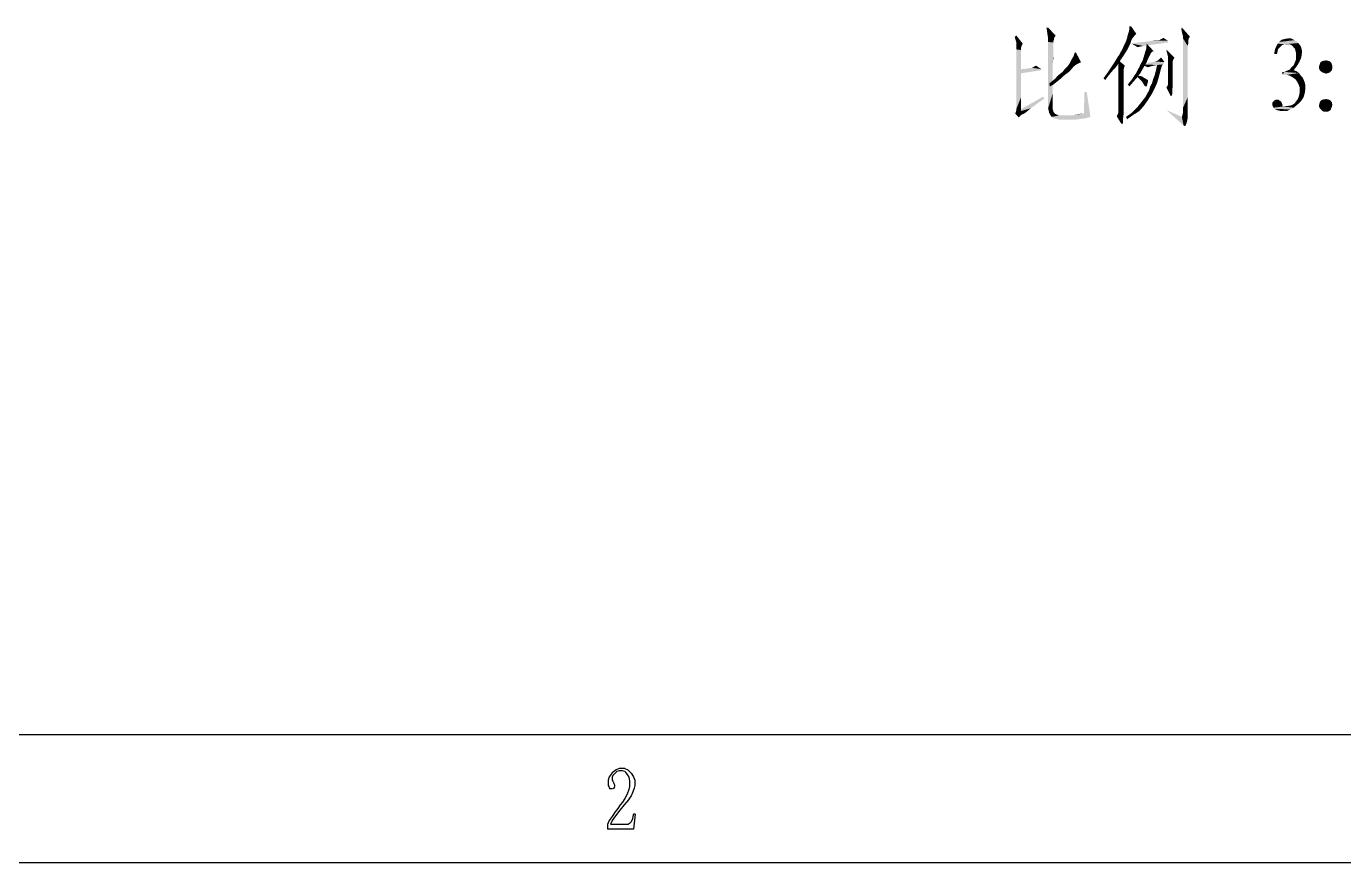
# Model space of a CAD drawing. Header units: millimetres. Extents: x 67 to 592, y -195 to 280.
# Drawn here: x 169.3 to 233.8, y -195.2 to -154.3 of the extents above; entities that cross this region are included whole.
import ezdxf

# ---------------------------------------------------------------- set-up
doc = ezdxf.new("R2010")
doc.units = ezdxf.units.MM
doc.layers.add('PDF_图层 1', color=7, linetype='Continuous', true_color=0x231f20)

msp = doc.modelspace()

# ---------------------------------------------------------------- linework, layer by layer
at = {"layer": 'PDF_图层 1', "color": 7, "lineweight": -3}
for points in [[(98.337, -188.916), (585.803, -188.916)], [(198.009, -190.778), (197.868, -190.976)], [(198.206, -190.637), (198.009, -190.779)], [(198.15, -190.807), (198.037, -190.919)], [(198.234, -190.722), (198.15, -190.807)], [(198.629, -190.581), (198.347, -190.581), (198.206, -190.637)], [(198.347, -190.693), (198.234, -190.722)], [(198.629, -190.722), (198.517, -190.693), (198.347, -190.693)], [(198.629, -190.581), (198.771, -190.637)], [(198.629, -190.722), (198.742, -190.863)], [(198.771, -190.637), (198.94, -190.806)], [(198.94, -190.807), (199.053, -190.976)], [(197.868, -190.976), (197.811, -191.145)], [(197.811, -191.145), (197.811, -191.399), (197.839, -191.455)], [(197.839, -191.456), (197.868, -191.512)], [(198.037, -190.919), (198.008, -191.004)], [(198.009, -191.004), (198.009, -191.145)], [(198.009, -191.145), (198.037, -191.201)], [(198.037, -191.201), (198.065, -191.258)], [(198.065, -191.258), (198.093, -191.314)], [(198.093, -191.315), (198.121, -191.371)], [(198.121, -191.371), (198.121, -191.456)], [(198.742, -190.863), (198.827, -191.004)], [(198.827, -191.004), (198.855, -191.173)], [(198.855, -191.456), (198.827, -191.597)], [(198.855, -191.174), (198.855, -191.456)], [(199.053, -190.976), (199.109, -191.145)], [(199.109, -191.145), (199.109, -191.399), (199.08, -191.541)], [(197.868, -191.512), (197.896, -191.568)], [(197.952, -191.568), (197.896, -191.568)], [(198.009, -191.568), (197.952, -191.568)], [(198.093, -191.54), (198.037, -191.569)], [(198.121, -191.484), (198.093, -191.54)], [(198.629, -192.048), (198.517, -192.217)], [(198.799, -192.104), (198.601, -192.358)], [(198.742, -191.822), (198.629, -192.048)], [(198.827, -191.597), (198.742, -191.822)], [(198.855, -192.02), (198.799, -192.105)], [(198.94, -191.907), (198.855, -192.02)], [(199.025, -191.709), (198.94, -191.907)], [(199.081, -191.54), (199.025, -191.709)], [(198.15, -192.697), (198.009, -192.923)], [(198.291, -192.528), (198.15, -192.697)], [(198.375, -192.612), (198.178, -192.895)], [(198.404, -192.359), (198.291, -192.528)], [(198.601, -192.359), (198.375, -192.612)], [(198.517, -192.217), (198.404, -192.359)], [(197.811, -193.233), (197.783, -193.318)], [(197.783, -193.318), (197.783, -193.544)], [(197.868, -193.12), (197.811, -193.233)], [(198.009, -192.923), (197.868, -193.121)], [(197.952, -193.233), (197.924, -193.29)], [(197.924, -193.29), (198.799, -193.29)], [(198.009, -193.12), (197.952, -193.233)], [(198.178, -192.895), (198.009, -193.12)], [(198.855, -193.261), (198.799, -193.29)], [(198.94, -193.177), (198.855, -193.262)], [(198.996, -193.036), (198.94, -193.177)], [(199.025, -192.923), (198.996, -193.036)], [(199.137, -192.81), (199.053, -192.81), (199.024, -192.923)], [(199.137, -192.81), (199.053, -193.544)], [(199.053, -193.544), (197.783, -193.544)], [(67.069, -195.18), (592.068, -195.18)]]:
    msp.add_lwpolyline(points, dxfattribs=at)
at = {"layer": 'PDF_图层 1', "color": 7, "transparency": 33554559}
for points in [[(217.706, -154.77), (217.734, -154.883), (217.79, -154.713)], [(217.79, -154.713), (217.734, -154.883), (217.79, -155.053)], [(217.79, -154.713), (217.79, -155.053), (218.101, -155.109)], [(219.258, -154.319), (219.286, -154.488), (219.343, -154.319)], [(219.286, -154.488), (219.314, -154.685), (219.343, -154.319)], [(219.343, -154.319), (219.314, -154.685), (219.709, -154.714)], [(219.314, -154.686), (219.342, -154.855), (219.71, -154.713)], [(219.343, -154.855), (219.653, -154.798), (219.709, -154.713)], [(223.237, -154.686), (223.209, -154.827), (223.576, -154.713)], [(223.209, -154.826), (223.463, -154.855), (223.575, -154.714)], [(223.293, -154.516), (223.237, -154.686), (223.66, -154.629)], [(223.237, -154.686), (223.576, -154.713), (223.66, -154.629)], [(223.322, -154.375), (223.293, -154.516), (223.406, -154.262)], [(223.406, -154.262), (223.293, -154.516), (223.66, -154.629)], [(223.322, -154.262), (223.322, -154.375), (223.406, -154.262)], [(225.889, -154.319), (225.862, -154.404), (225.889, -154.545)], [(225.889, -154.319), (225.889, -154.545), (225.918, -154.657)], [(225.889, -154.319), (225.918, -154.657), (225.946, -154.77)], [(225.889, -154.319), (225.946, -154.77), (226.285, -154.77)], [(217.79, -155.053), (217.79, -155.221), (218.101, -155.109)], [(217.79, -155.221), (218.044, -155.221), (218.101, -155.109)], [(217.79, -155.391), (218.017, -155.307), (218.044, -155.221)], [(217.79, -155.221), (217.79, -155.391), (218.044, -155.221)], [(218.016, -155.306), (217.79, -155.391), (218.016, -155.334)], [(218.016, -155.334), (217.79, -155.391), (218.016, -155.362)], [(218.016, -155.362), (217.79, -155.391), (218.016, -155.419)], [(219.343, -154.855), (219.625, -154.883), (219.653, -154.798)], [(219.343, -154.854), (219.343, -155.024), (219.625, -154.883)], [(219.625, -154.883), (219.343, -155.024), (219.625, -154.94)], [(219.343, -155.024), (219.597, -154.967), (219.625, -154.94)], [(219.597, -154.967), (219.343, -155.024), (219.597, -154.996)], [(219.597, -154.996), (219.343, -155.024), (219.597, -155.053)], [(219.343, -155.024), (219.343, -158.269), (219.597, -155.052)], [(219.597, -155.053), (219.343, -158.27), (219.597, -155.109)], [(219.597, -155.109), (219.343, -158.269), (219.597, -155.221)], [(219.597, -155.221), (219.343, -158.27), (219.597, -155.334)], [(219.597, -155.334), (219.343, -158.27), (219.597, -155.476)], [(222.983, -155.362), (222.87, -155.56), (223.209, -155.419)], [(223.068, -155.165), (222.983, -155.362), (223.293, -155.25)], [(222.983, -155.362), (223.209, -155.419), (223.293, -155.25)], [(223.152, -154.996), (223.068, -155.165), (223.378, -155.08)], [(223.068, -155.165), (223.293, -155.25), (223.378, -155.08)], [(223.209, -154.826), (223.152, -154.996), (223.463, -154.855)], [(223.152, -154.996), (223.406, -154.968), (223.463, -154.855)], [(223.152, -154.996), (223.378, -155.08), (223.406, -154.968)], [(223.434, -155.109), (223.999, -155.221), (225.213, -155.052)], [(223.745, -155.053), (223.434, -155.109), (225.212, -155.053)], [(223.434, -155.108), (223.717, -155.278), (223.999, -155.221)], [(223.717, -155.278), (223.858, -155.25), (223.999, -155.221)], [(224.027, -155.024), (223.745, -155.052), (225.213, -154.967)], [(225.212, -154.967), (223.745, -155.053), (225.212, -155.053)], [(224.253, -154.996), (224.027, -155.024), (225.212, -154.968)], [(224.14, -155.362), (224.055, -155.645), (224.422, -155.504)], [(224.168, -155.109), (224.14, -155.362), (224.507, -155.475)], [(224.14, -155.362), (224.422, -155.504), (224.507, -155.475)], [(224.451, -154.967), (224.253, -154.996), (225.212, -154.967)], [(224.591, -154.939), (224.45, -154.967), (224.704, -154.939)], [(224.705, -154.939), (224.451, -154.967), (224.789, -154.939)], [(224.789, -154.939), (224.451, -154.967), (225.213, -154.967)], [(224.874, -154.883), (224.789, -154.94), (224.986, -154.826)], [(224.986, -154.826), (224.789, -154.939), (225.213, -154.968)], [(225.946, -154.77), (225.946, -154.855), (226.285, -154.77)], [(225.946, -154.855), (226.228, -154.855), (226.285, -154.77)], [(225.946, -154.854), (225.946, -158.241), (226.172, -155.221)], [(225.946, -154.855), (226.2, -154.967), (226.228, -154.855)], [(225.946, -154.855), (226.172, -155.221), (226.2, -154.967)], [(226.172, -155.221), (225.946, -158.241), (226.172, -155.363)], [(226.172, -155.362), (225.946, -158.241), (226.172, -155.475)], [(226.2, -154.967), (226.172, -155.221), (226.2, -155.109)], [(230.461, -155.334), (230.433, -155.447), (230.602, -155.362)], [(230.433, -155.447), (230.574, -155.475), (230.602, -155.362)], [(230.518, -155.221), (230.461, -155.334), (230.715, -155.25)], [(230.461, -155.334), (230.659, -155.307), (230.715, -155.25)], [(230.461, -155.334), (230.602, -155.362), (230.659, -155.307)], [(230.574, -155.108), (230.517, -155.221), (230.913, -155.137)], [(230.518, -155.221), (230.828, -155.165), (230.913, -155.137)], [(230.518, -155.221), (230.772, -155.194), (230.828, -155.165)], [(230.518, -155.221), (230.715, -155.25), (230.772, -155.194)], [(230.659, -155.024), (230.574, -155.109), (231.59, -155.081)], [(230.574, -155.108), (230.913, -155.137), (231.59, -155.081)], [(231.392, -154.939), (230.659, -155.024), (231.505, -154.996)], [(230.743, -154.939), (230.659, -155.024), (231.392, -154.939)], [(231.505, -154.996), (230.659, -155.024), (231.59, -155.08)], [(230.8, -154.911), (230.743, -154.939), (231.308, -154.883)], [(231.308, -154.883), (230.743, -154.94), (231.392, -154.94)], [(230.884, -154.883), (230.8, -154.911), (231.308, -154.883)], [(231.223, -154.854), (230.884, -154.883), (231.308, -154.883)], [(231.054, -154.855), (230.884, -154.883), (231.223, -154.855)], [(230.913, -155.137), (231.026, -155.137), (231.59, -155.08)], [(231.026, -155.137), (231.138, -155.137), (231.59, -155.08)], [(231.138, -155.137), (231.223, -155.165), (231.59, -155.08)], [(231.59, -155.08), (231.223, -155.165), (231.675, -155.193)], [(231.223, -155.165), (231.308, -155.222), (231.675, -155.193)], [(231.308, -155.221), (231.364, -155.307), (231.675, -155.194)], [(231.675, -155.193), (231.364, -155.306), (231.731, -155.306)], [(231.364, -155.306), (231.421, -155.362), (231.731, -155.306)], [(231.731, -155.306), (231.421, -155.362), (231.759, -155.419)], [(231.421, -155.362), (231.449, -155.475), (231.759, -155.419)], [(217.79, -155.391), (217.79, -158.297), (218.017, -155.419)], [(218.016, -155.419), (217.79, -158.297), (218.016, -155.504)], [(218.016, -155.504), (217.79, -158.297), (218.016, -155.616)], [(218.016, -155.616), (217.79, -158.298), (218.016, -155.758)], [(218.016, -155.758), (217.79, -158.297), (218.016, -155.927)], [(218.016, -155.927), (217.79, -158.297), (218.016, -156.124)], [(219.597, -155.475), (219.343, -158.27), (219.597, -155.645)], [(219.343, -158.27), (219.568, -156.068), (219.597, -155.645)], [(219.597, -155.645), (219.568, -156.068), (219.597, -155.842)], [(220.5, -155.87), (220.415, -156.04), (220.951, -156.012)], [(220.415, -156.04), (220.839, -156.068), (220.951, -156.012)], [(220.585, -155.729), (220.499, -155.87), (220.951, -156.012)], [(220.641, -155.56), (220.584, -155.729), (220.697, -155.532)], [(220.697, -155.532), (220.585, -155.729), (220.951, -156.012)], [(222.644, -155.927), (222.56, -156.068), (222.898, -155.899)], [(222.56, -156.068), (222.701, -156.21), (222.898, -155.899)], [(222.729, -155.786), (222.644, -155.927), (222.898, -155.898)], [(222.813, -155.673), (222.729, -155.786), (223.068, -155.645)], [(222.729, -155.786), (222.898, -155.898), (223.068, -155.645)], [(222.757, -155.899), (222.785, -156.068), (223.096, -156.181)], [(222.87, -155.56), (222.813, -155.673), (223.067, -155.645)], [(222.87, -155.56), (223.067, -155.645), (223.209, -155.419)], [(223.971, -155.927), (223.829, -156.181), (224.168, -156.012)], [(223.83, -156.181), (224.084, -156.153), (224.168, -156.012)], [(224.591, -155.983), (223.914, -156.124), (225.043, -156.012)], [(223.914, -156.124), (224.958, -156.124), (225.043, -156.012)], [(224.055, -155.645), (223.971, -155.927), (224.281, -155.758)], [(223.971, -155.927), (224.224, -155.87), (224.281, -155.758)], [(223.971, -155.927), (224.168, -156.012), (224.224, -155.87)], [(224.055, -155.645), (224.366, -155.588), (224.422, -155.504)], [(224.055, -155.645), (224.281, -155.758), (224.366, -155.588)], [(224.732, -155.927), (224.591, -155.983), (225.043, -156.012)], [(224.874, -155.786), (224.732, -155.927), (225.043, -156.012)], [(225.128, -155.391), (225.156, -155.532), (225.184, -155.645)], [(225.128, -155.391), (225.184, -155.645), (225.212, -155.758)], [(225.128, -155.391), (225.212, -155.758), (225.523, -155.786)], [(225.212, -155.758), (225.212, -155.87), (225.523, -155.786)], [(225.212, -155.87), (225.466, -155.899), (225.523, -155.786)], [(225.212, -155.87), (225.212, -156.012), (225.466, -155.899)], [(225.212, -156.012), (225.438, -155.983), (225.466, -155.899)], [(225.438, -155.983), (225.212, -156.012), (225.438, -156.068)], [(225.212, -156.012), (225.212, -156.124), (225.438, -156.068)], [(226.172, -155.475), (225.946, -158.241), (226.172, -155.673)], [(226.172, -155.673), (225.946, -158.241), (226.172, -155.899)], [(226.172, -155.899), (225.946, -158.241), (226.172, -156.124)], [(230.433, -155.447), (230.405, -155.616), (230.574, -155.475)], [(230.405, -155.616), (230.546, -155.616), (230.574, -155.475)], [(231.421, -156.012), (231.364, -156.153), (231.646, -155.983)], [(231.364, -156.153), (231.534, -156.181), (231.646, -155.983)], [(231.477, -155.87), (231.421, -156.012), (231.646, -155.983)], [(231.449, -155.475), (231.477, -155.588), (231.759, -155.419)], [(231.759, -155.419), (231.477, -155.588), (231.759, -155.588)], [(231.477, -155.588), (231.477, -155.73), (231.759, -155.588)], [(231.477, -155.729), (231.731, -155.786), (231.759, -155.588)], [(231.477, -155.729), (231.477, -155.87), (231.731, -155.786)], [(231.477, -155.87), (231.646, -155.983), (231.731, -155.786)], [(232.719, -155.983), (232.662, -156.04), (233.143, -155.983)], [(233.142, -155.983), (232.662, -156.04), (233.198, -156.04)], [(232.775, -155.955), (232.719, -155.983), (233.086, -155.955)], [(233.086, -155.955), (232.719, -155.983), (233.143, -155.983)], [(232.944, -155.927), (232.776, -155.955), (233.086, -155.955)], [(218.016, -156.124), (217.79, -158.298), (218.016, -156.351)], [(218.016, -156.35), (217.79, -158.297), (218.016, -156.576)], [(218.016, -156.576), (217.79, -158.297), (218.016, -156.83)], [(218.552, -156.294), (217.903, -156.378), (219.004, -156.35)], [(219.004, -156.35), (217.903, -156.378), (219.004, -156.407)], [(217.903, -156.378), (217.903, -156.576), (219.004, -156.407)], [(218.75, -156.181), (218.552, -156.294), (219.004, -156.35)], [(219.568, -156.068), (219.342, -158.27), (219.568, -156.322)], [(219.568, -156.322), (219.342, -158.27), (219.568, -156.576)], [(219.568, -156.576), (219.342, -158.27), (219.568, -156.886)], [(219.794, -156.689), (220.133, -156.661), (220.245, -156.576)], [(219.935, -156.576), (219.794, -156.689), (220.246, -156.576)], [(220.048, -156.491), (219.935, -156.576), (220.359, -156.491)], [(219.935, -156.576), (220.246, -156.576), (220.359, -156.491)], [(220.133, -156.378), (220.048, -156.491), (220.444, -156.407)], [(220.048, -156.491), (220.359, -156.491), (220.443, -156.407)], [(220.218, -156.294), (220.133, -156.378), (220.584, -156.237)], [(220.133, -156.378), (220.444, -156.407), (220.584, -156.237)], [(220.302, -156.209), (220.218, -156.294), (220.584, -156.237)], [(220.415, -156.04), (220.302, -156.209), (220.839, -156.068)], [(220.302, -156.209), (220.726, -156.124), (220.838, -156.068)], [(220.302, -156.209), (220.584, -156.237), (220.726, -156.124)], [(222.193, -156.604), (222.052, -156.802), (222.418, -156.52)], [(222.052, -156.802), (222.136, -156.886), (222.418, -156.52)], [(222.334, -156.407), (222.193, -156.604), (222.418, -156.52)], [(222.447, -156.237), (222.334, -156.407), (222.701, -156.21)], [(222.334, -156.407), (222.418, -156.52), (222.701, -156.21)], [(222.56, -156.068), (222.447, -156.237), (222.701, -156.21)], [(222.785, -156.068), (222.785, -156.21), (223.096, -156.181)], [(222.785, -156.209), (223.067, -156.266), (223.096, -156.181)], [(222.785, -156.209), (222.785, -156.322), (223.067, -156.266)], [(222.785, -156.322), (223.039, -156.35), (223.067, -156.265)], [(222.785, -156.322), (222.785, -156.435), (223.039, -156.35)], [(223.039, -156.35), (222.785, -156.435), (223.039, -156.435)], [(222.785, -156.435), (222.785, -156.52), (223.039, -156.435)], [(223.039, -156.435), (222.785, -156.52), (223.039, -156.548)], [(222.785, -156.519), (222.785, -156.604), (223.039, -156.548)], [(223.039, -156.548), (222.785, -156.604), (223.039, -156.661)], [(222.785, -156.604), (222.785, -156.717), (223.039, -156.661)], [(223.632, -156.576), (223.547, -156.689), (223.858, -156.548)], [(223.547, -156.689), (223.717, -156.745), (223.858, -156.548)], [(223.689, -156.463), (223.632, -156.576), (223.858, -156.548)], [(223.745, -156.35), (223.688, -156.463), (223.971, -156.35)], [(223.689, -156.463), (223.858, -156.548), (223.971, -156.35)], [(223.801, -156.265), (223.745, -156.35), (224.083, -156.153)], [(223.745, -156.35), (223.971, -156.35), (224.084, -156.153)], [(223.83, -156.181), (223.801, -156.266), (224.084, -156.153)], [(223.914, -156.124), (224.677, -156.153), (224.958, -156.124)], [(223.914, -156.124), (224.394, -156.209), (224.677, -156.153)], [(223.914, -156.124), (224.31, -156.237), (224.394, -156.209)], [(223.914, -156.124), (224.225, -156.266), (224.31, -156.237)], [(224.478, -156.858), (224.761, -156.745), (224.789, -156.632)], [(224.564, -156.632), (224.478, -156.858), (224.789, -156.632)], [(224.62, -156.407), (224.563, -156.632), (224.846, -156.407)], [(224.564, -156.632), (224.818, -156.52), (224.845, -156.407)], [(224.564, -156.632), (224.789, -156.632), (224.818, -156.519)], [(224.677, -156.153), (224.62, -156.407), (224.902, -156.21)], [(224.62, -156.407), (224.874, -156.322), (224.902, -156.21)], [(224.62, -156.407), (224.846, -156.407), (224.874, -156.322)], [(224.677, -156.153), (224.902, -156.21), (224.958, -156.124)], [(225.438, -156.068), (225.212, -156.124), (225.438, -156.153)], [(225.212, -156.124), (225.212, -156.209), (225.438, -156.153)], [(225.438, -156.153), (225.212, -156.21), (225.438, -156.237)], [(225.212, -156.209), (225.212, -156.35), (225.438, -156.237)], [(225.438, -156.237), (225.212, -156.35), (225.438, -156.322)], [(225.438, -156.322), (225.212, -156.35), (225.438, -156.464)], [(225.212, -156.35), (225.212, -156.491), (225.438, -156.463)], [(225.438, -156.463), (225.212, -156.491), (225.438, -156.576)], [(225.212, -156.491), (225.212, -156.604), (225.438, -156.576)], [(225.212, -156.604), (225.212, -156.745), (225.438, -156.576)], [(225.212, -156.745), (225.212, -156.83), (225.438, -156.576)], [(225.212, -156.83), (225.212, -156.999), (225.438, -156.576)], [(225.212, -156.999), (225.212, -157.112), (225.438, -156.576)], [(225.438, -156.576), (225.212, -157.112), (225.438, -157.112)], [(226.172, -156.124), (225.946, -158.241), (226.172, -156.407)], [(226.172, -156.407), (225.946, -158.241), (226.172, -156.717)], [(230.913, -156.491), (230.8, -156.632), (231.618, -156.548)], [(230.8, -156.491), (230.8, -156.632), (230.913, -156.491)], [(230.8, -156.632), (231.026, -156.632), (231.618, -156.548)], [(231.026, -156.435), (230.913, -156.491), (231.505, -156.463)], [(231.505, -156.463), (230.913, -156.491), (231.618, -156.548)], [(231.167, -156.378), (231.026, -156.435), (231.364, -156.407)], [(231.364, -156.407), (231.026, -156.435), (231.505, -156.464)], [(231.618, -156.548), (231.026, -156.632), (231.703, -156.661)], [(231.026, -156.632), (231.195, -156.689), (231.703, -156.661)], [(231.251, -156.265), (231.167, -156.378), (231.533, -156.181)], [(231.167, -156.378), (231.364, -156.407), (231.533, -156.181)], [(231.364, -156.153), (231.251, -156.265), (231.534, -156.181)], [(232.634, -156.124), (232.606, -156.209), (233.227, -156.124)], [(233.227, -156.124), (232.606, -156.209), (233.254, -156.209)], [(232.606, -156.209), (232.606, -156.322), (233.255, -156.209)], [(233.255, -156.209), (232.606, -156.322), (233.255, -156.322)], [(232.606, -156.322), (232.634, -156.407), (233.255, -156.322)], [(232.662, -156.04), (232.634, -156.124), (233.198, -156.04)], [(233.198, -156.04), (232.634, -156.124), (233.227, -156.124)], [(232.634, -156.407), (233.227, -156.407), (233.254, -156.322)], [(232.634, -156.407), (232.691, -156.464), (233.227, -156.407)], [(232.69, -156.463), (233.171, -156.463), (233.227, -156.407)], [(232.69, -156.463), (232.776, -156.52), (233.171, -156.463)], [(232.775, -156.52), (233.114, -156.52), (233.171, -156.463)], [(232.775, -156.52), (232.86, -156.548), (233.114, -156.52)], [(232.86, -156.548), (233.03, -156.548), (233.114, -156.519)], [(232.86, -156.548), (232.944, -156.576), (233.03, -156.548)], [(218.016, -156.83), (217.79, -158.297), (218.016, -157.112)], [(218.016, -157.112), (217.79, -158.297), (218.016, -157.423)], [(219.568, -156.886), (219.342, -158.269), (219.568, -157.197)], [(219.568, -157.197), (219.342, -158.27), (219.568, -157.536)], [(219.54, -156.943), (219.399, -157.056), (219.738, -156.999)], [(219.399, -157.056), (219.596, -157.112), (219.738, -156.999)], [(219.399, -157.056), (219.427, -157.197), (219.596, -157.112)], [(219.71, -156.802), (219.54, -156.943), (219.879, -156.886)], [(219.54, -156.943), (219.738, -156.999), (219.879, -156.886)], [(219.794, -156.689), (219.71, -156.802), (220.02, -156.773)], [(219.71, -156.802), (219.879, -156.886), (220.02, -156.773)], [(219.794, -156.689), (220.02, -156.773), (220.133, -156.661)], [(223.039, -156.661), (222.785, -156.717), (223.039, -156.83)], [(222.785, -156.717), (222.785, -156.886), (223.039, -156.83)], [(223.039, -156.83), (222.785, -156.886), (223.039, -157.027)], [(222.785, -156.886), (222.785, -157.056), (223.039, -157.028)], [(223.039, -157.028), (222.785, -157.056), (223.039, -157.197)], [(222.785, -157.056), (222.785, -157.225), (223.039, -157.197)], [(222.785, -157.225), (222.785, -157.451), (223.039, -157.197)], [(223.039, -157.197), (222.785, -157.451), (223.039, -157.451)], [(223.35, -156.971), (223.237, -157.112), (223.519, -156.971)], [(223.237, -157.112), (223.322, -157.197), (223.519, -156.971)], [(223.463, -156.83), (223.35, -156.972), (223.717, -156.745)], [(223.35, -156.971), (223.519, -156.971), (223.717, -156.745)], [(223.547, -156.689), (223.463, -156.83), (223.717, -156.745)], [(223.66, -156.689), (223.801, -156.83), (223.858, -156.689)], [(223.858, -156.689), (223.801, -156.83), (223.943, -156.717)], [(223.943, -156.717), (223.801, -156.83), (224.027, -156.773)], [(224.027, -156.773), (223.801, -156.83), (224.224, -156.886)], [(223.801, -156.83), (223.943, -156.972), (224.224, -156.886)], [(224.224, -156.886), (223.943, -156.971), (224.224, -156.999)], [(223.943, -156.971), (224.027, -157.112), (224.224, -156.999)], [(224.027, -157.112), (224.197, -157.084), (224.224, -156.999)], [(224.027, -157.112), (224.084, -157.197), (224.197, -157.084)], [(224.084, -157.197), (224.168, -157.197), (224.196, -157.084)], [(224.281, -157.394), (224.197, -157.536), (224.563, -157.282)], [(224.197, -157.536), (224.422, -157.564), (224.563, -157.282)], [(224.338, -157.197), (224.281, -157.394), (224.564, -157.282)], [(224.422, -157.056), (224.338, -157.197), (224.677, -157.028)], [(224.338, -157.197), (224.564, -157.282), (224.677, -157.028)], [(224.478, -156.858), (224.422, -157.056), (224.676, -157.028)], [(224.478, -156.858), (224.676, -157.028), (224.761, -156.745)], [(225.184, -157.169), (225.128, -157.253), (225.438, -157.112)], [(225.128, -157.253), (225.325, -157.649), (225.438, -157.112)], [(225.212, -157.112), (225.184, -157.169), (225.438, -157.112)], [(225.325, -157.649), (225.41, -157.649), (225.438, -157.112)], [(226.172, -156.717), (225.946, -158.241), (226.172, -157.028)], [(226.172, -157.028), (225.946, -158.241), (226.172, -157.366)], [(231.703, -156.661), (231.195, -156.689), (231.788, -156.745)], [(231.195, -156.689), (231.336, -156.773), (231.788, -156.745)], [(231.336, -156.773), (231.449, -156.858), (231.787, -156.745)], [(231.788, -156.745), (231.449, -156.858), (231.844, -156.858)], [(231.449, -156.858), (231.534, -156.971), (231.844, -156.858)], [(231.844, -156.858), (231.533, -156.971), (231.9, -156.999)], [(231.534, -156.971), (231.59, -157.084), (231.9, -156.999)], [(231.9, -156.999), (231.59, -157.084), (231.929, -157.14)], [(231.59, -157.084), (231.646, -157.225), (231.929, -157.14)], [(231.929, -157.14), (231.646, -157.225), (231.929, -157.338)], [(231.646, -157.225), (231.646, -157.366), (231.929, -157.338)], [(219.173, -157.789), (217.706, -158.495), (219.088, -157.705)], [(219.173, -157.789), (218.919, -157.959), (217.706, -158.495)], [(218.016, -157.423), (217.79, -158.297), (218.016, -157.733)], [(218.016, -157.733), (217.79, -158.298), (218.016, -158.1)], [(219.568, -157.536), (219.342, -158.27), (219.568, -157.902)], [(219.568, -157.903), (219.342, -158.269), (219.568, -158.326)], [(221.233, -157.479), (221.092, -158.523), (221.402, -158.608)], [(221.12, -157.479), (221.093, -158.523), (221.233, -157.479)], [(222.785, -157.451), (222.785, -157.677), (223.039, -157.451)], [(223.039, -157.451), (222.785, -157.677), (223.039, -157.705)], [(222.785, -157.677), (222.785, -157.874), (223.039, -157.705)], [(223.039, -157.705), (222.785, -157.874), (223.039, -157.959)], [(222.785, -157.874), (222.785, -158.044), (223.039, -157.959)], [(224.112, -157.705), (223.914, -157.959), (224.224, -157.874)], [(223.914, -157.959), (224.027, -158.156), (224.225, -157.874)], [(224.197, -157.536), (224.112, -157.705), (224.422, -157.564)], [(224.112, -157.705), (224.224, -157.874), (224.422, -157.564)], [(226.172, -157.366), (225.946, -158.241), (226.172, -157.733)], [(226.172, -157.733), (225.946, -158.241), (226.172, -158.157)], [(230.376, -157.931), (230.32, -157.987), (230.743, -157.931)], [(230.743, -157.931), (230.32, -157.987), (230.771, -157.987)], [(230.433, -157.874), (230.376, -157.931), (230.687, -157.902)], [(230.687, -157.903), (230.376, -157.931), (230.743, -157.931)], [(230.518, -157.846), (230.433, -157.874), (230.602, -157.846)], [(230.602, -157.846), (230.433, -157.874), (230.687, -157.903)], [(231.392, -158.044), (231.562, -158.072), (231.731, -157.902)], [(231.477, -157.931), (231.392, -158.043), (231.731, -157.903)], [(231.562, -157.818), (231.477, -157.931), (231.731, -157.903)], [(231.618, -157.677), (231.562, -157.818), (231.844, -157.733)], [(231.562, -157.818), (231.731, -157.903), (231.844, -157.733)], [(231.618, -157.677), (231.844, -157.733), (231.9, -157.535)], [(231.646, -157.536), (231.618, -157.677), (231.9, -157.536)], [(231.646, -157.366), (231.646, -157.536), (231.929, -157.338)], [(231.646, -157.536), (231.9, -157.536), (231.929, -157.338)], [(232.662, -157.931), (232.634, -157.987), (233.198, -157.931)], [(233.198, -157.931), (232.634, -157.987), (233.227, -157.987)], [(232.719, -157.874), (232.662, -157.931), (233.143, -157.874)], [(233.142, -157.874), (232.662, -157.931), (233.198, -157.931)], [(232.775, -157.846), (232.719, -157.874), (233.086, -157.846)], [(233.086, -157.846), (232.719, -157.874), (233.143, -157.874)], [(232.944, -157.818), (232.776, -157.846), (233.086, -157.846)], [(218.919, -157.959), (218.694, -158.128), (217.706, -158.495)], [(217.706, -158.495), (218.496, -158.269), (218.693, -158.128)], [(217.706, -158.495), (218.327, -158.411), (218.496, -158.269)], [(217.706, -158.495), (218.185, -158.523), (218.327, -158.411)], [(217.706, -158.495), (218.044, -158.58), (218.185, -158.523)], [(217.706, -158.495), (217.903, -158.721), (218.044, -158.58)], [(217.79, -158.297), (217.763, -158.524), (218.017, -158.495)], [(218.016, -158.1), (217.79, -158.297), (218.016, -158.495)], [(219.343, -158.27), (219.371, -158.411), (219.568, -158.326)], [(219.568, -158.326), (219.371, -158.411), (219.596, -158.382)], [(219.597, -158.382), (219.371, -158.41), (219.597, -158.439)], [(219.371, -158.411), (219.399, -158.523), (219.597, -158.438)], [(219.597, -158.438), (219.399, -158.524), (219.653, -158.495)], [(219.653, -158.495), (219.399, -158.523), (219.681, -158.552)], [(219.399, -158.524), (219.456, -158.608), (219.681, -158.551)], [(219.71, -158.551), (219.456, -158.608), (219.766, -158.58)], [(219.681, -158.551), (219.456, -158.608), (219.709, -158.551)], [(219.766, -158.58), (219.456, -158.608), (219.851, -158.608)], [(220.839, -158.551), (220.585, -158.608), (221.093, -158.524)], [(221.093, -158.524), (220.585, -158.608), (221.402, -158.608)], [(222.757, -158.551), (222.701, -158.664), (223.039, -158.551)], [(222.701, -158.664), (223.011, -158.749), (223.039, -158.552)], [(222.785, -158.438), (222.758, -158.551), (223.039, -158.411)], [(223.039, -158.411), (222.758, -158.552), (223.039, -158.552)], [(222.785, -158.044), (222.785, -158.185), (223.039, -157.959)], [(223.039, -157.959), (222.785, -158.185), (223.039, -158.185)], [(222.785, -158.184), (222.785, -158.297), (223.039, -158.184)], [(223.039, -158.184), (222.785, -158.297), (223.039, -158.411)], [(222.785, -158.297), (222.785, -158.439), (223.039, -158.41)], [(223.434, -158.495), (223.152, -158.692), (223.491, -158.608)], [(223.689, -158.241), (223.434, -158.495), (223.801, -158.411)], [(223.434, -158.495), (223.491, -158.608), (223.801, -158.411)], [(223.914, -157.959), (223.688, -158.241), (224.027, -158.156)], [(223.689, -158.241), (223.801, -158.411), (224.027, -158.157)], [(225.889, -158.692), (225.975, -159.116), (225.128, -158.354)], [(225.946, -158.467), (225.889, -158.693), (226.172, -158.551)], [(226.172, -158.551), (225.889, -158.693), (226.172, -158.749)], [(225.946, -158.241), (225.946, -158.467), (226.172, -158.157)], [(226.172, -158.157), (225.946, -158.467), (226.172, -158.552)], [(230.32, -157.987), (230.32, -158.1), (230.771, -157.987)], [(230.32, -158.1), (230.32, -158.128), (230.8, -158.072)], [(230.32, -158.128), (230.348, -158.185), (230.8, -158.072)], [(230.772, -157.987), (230.321, -158.1), (230.8, -158.072)], [(230.8, -158.072), (230.348, -158.184), (230.828, -158.184)], [(230.348, -158.184), (230.376, -158.241), (230.828, -158.184)], [(230.828, -158.184), (230.376, -158.241), (231.364, -158.241)], [(230.376, -158.241), (230.433, -158.298), (231.364, -158.241)], [(230.433, -158.297), (231.195, -158.326), (231.364, -158.241)], [(230.433, -158.297), (230.518, -158.354), (231.195, -158.326)], [(230.518, -158.354), (230.63, -158.382), (231.195, -158.326)], [(230.63, -158.382), (230.743, -158.41), (231.195, -158.326)], [(230.743, -158.411), (230.856, -158.411), (231.195, -158.326)], [(231.054, -158.157), (230.828, -158.184), (231.364, -158.241)], [(230.856, -158.411), (231.026, -158.411), (231.195, -158.326)], [(231.251, -158.128), (231.054, -158.156), (231.364, -158.241)], [(231.392, -158.044), (231.251, -158.128), (231.562, -158.072)], [(231.251, -158.128), (231.364, -158.241), (231.562, -158.072)], [(232.634, -157.987), (232.606, -158.1), (233.227, -157.987)], [(233.227, -157.987), (232.606, -158.1), (233.254, -158.1)], [(232.606, -158.1), (232.606, -158.184), (233.255, -158.1)], [(232.606, -158.184), (233.227, -158.213), (233.255, -158.1)], [(232.606, -158.184), (232.634, -158.27), (233.227, -158.213)], [(232.634, -158.27), (233.198, -158.27), (233.227, -158.213)], [(232.634, -158.27), (232.691, -158.326), (233.198, -158.27)], [(232.69, -158.326), (233.171, -158.354), (233.198, -158.269)], [(232.69, -158.326), (232.747, -158.382), (233.171, -158.354)], [(232.747, -158.382), (233.086, -158.41), (233.17, -158.354)], [(232.747, -158.382), (232.832, -158.439), (233.086, -158.41)], [(232.832, -158.438), (232.916, -158.438), (233.086, -158.411)], [(232.916, -158.438), (233.001, -158.438), (233.086, -158.411)], [(219.456, -158.608), (219.512, -158.692), (219.851, -158.608)], [(220.585, -158.608), (219.512, -158.692), (221.402, -158.608)], [(219.935, -158.608), (219.512, -158.692), (220.585, -158.608)], [(219.851, -158.608), (219.512, -158.692), (219.935, -158.608)], [(221.402, -158.608), (219.512, -158.692), (221.402, -158.692)], [(219.512, -158.692), (219.597, -158.749), (221.402, -158.692)], [(219.597, -158.749), (221.233, -158.749), (221.402, -158.692)], [(219.597, -158.749), (219.709, -158.777), (221.233, -158.749)], [(219.71, -158.778), (221.036, -158.778), (221.233, -158.749)], [(219.71, -158.778), (219.794, -158.805), (221.036, -158.778)], [(219.794, -158.805), (220.838, -158.805), (221.036, -158.778)], [(219.794, -158.805), (219.935, -158.834), (220.838, -158.805)], [(219.935, -158.834), (220.613, -158.834), (220.839, -158.806)], [(222.701, -158.664), (222.926, -159.031), (223.011, -158.749)], [(223.011, -158.749), (222.926, -159.031), (223.011, -158.89)], [(223.011, -158.89), (222.926, -159.031), (223.011, -159.031)], [(223.152, -158.692), (223.209, -158.805), (223.491, -158.608)], [(225.889, -158.692), (225.974, -159.116), (226.172, -158.749)], [(225.974, -159.116), (226.143, -158.89), (226.171, -158.749)], [(225.974, -159.116), (226.115, -159.003), (226.143, -158.89)], [(225.974, -159.116), (226.059, -159.144), (226.115, -159.003)]]:
    msp.add_solid(points, dxfattribs=at)
at = {"layer": 'PDF_图层 1', "color": 7, "lineweight": -3, "transparency": 33554559}
for points in [[(198.121, -191.456), (198.121, -191.484), (198.15, -191.456), (198.15, -191.484)], [(198.037, -191.568), (198.037, -191.597), (198.065, -191.568), (198.065, -191.597)]]:
    msp.add_solid(points, dxfattribs=at)

doc.saveas('drawing.dxf')
